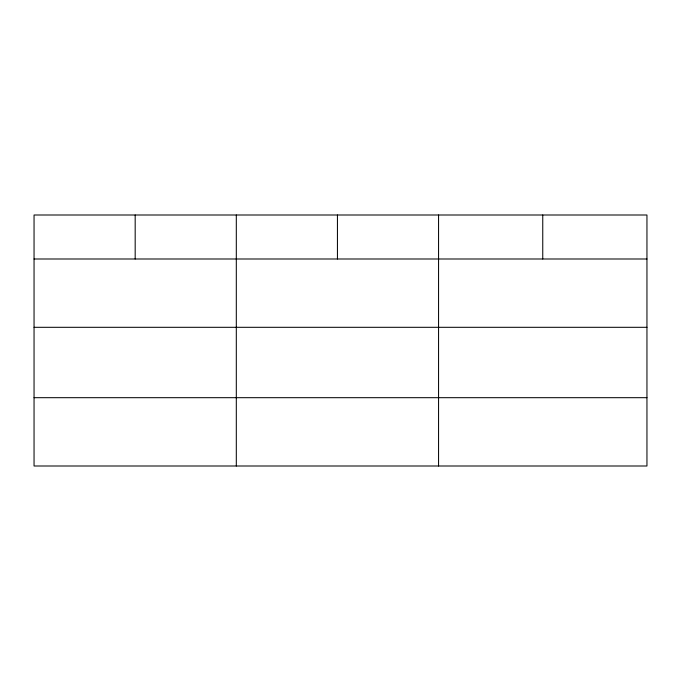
<?xml version="1.0" encoding="UTF-8"?>
<svg xmlns="http://www.w3.org/2000/svg" width="681" height="681" viewBox="0 0 681 681"><rect width="100%" height="100%" fill="white"/><g stroke="black" fill="none" stroke-linecap="round" stroke-linejoin="round"><path stroke-width="1.02" d="M646.95 327.306L646.95 215L34.05 215L34.05 466L646.95 466L646.95 327.306L34.05 327.306M34.05 258.993L646.95 258.993M34.05 397.687L646.95 397.687M542.757 215L542.757 258.993M438.564 215L438.564 466M337.435 215L337.435 258.993M236.307 215L236.307 466M135.179 215L135.179 258.993"/></g></svg>
